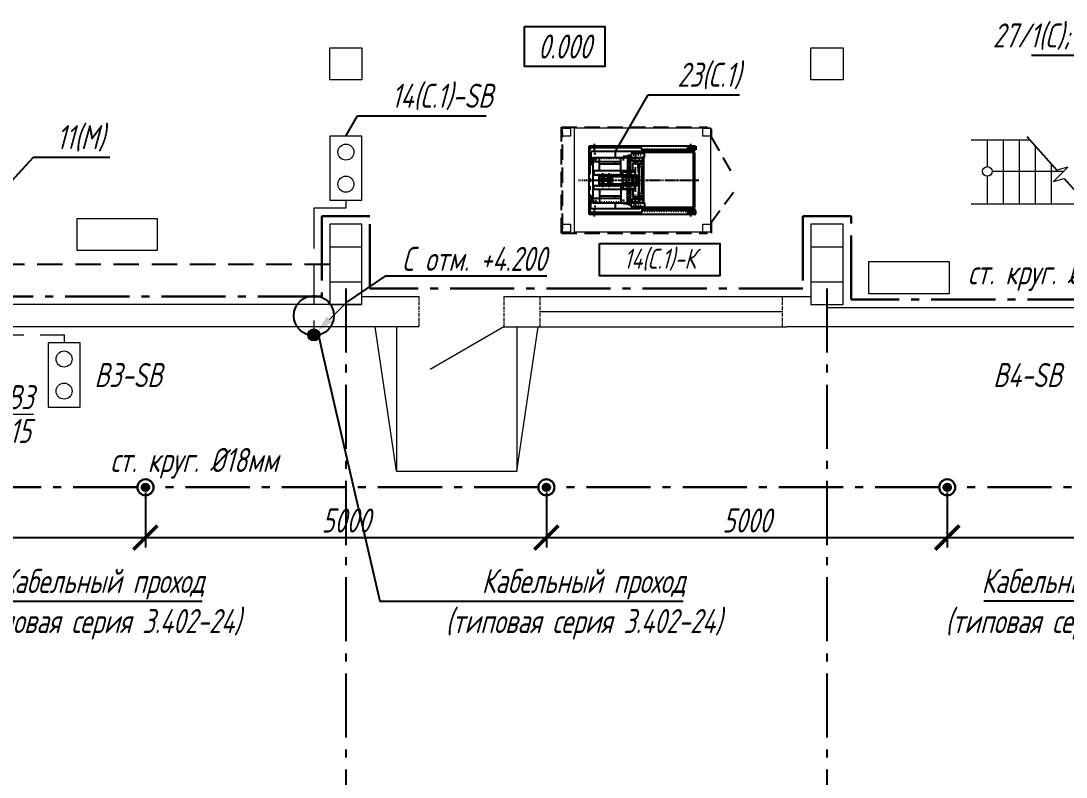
# Model space of a CAD drawing. Header units: millimetres. Extents: x -14296 to 10264, y -13087 to -5602.
# Drawn here: x -3166.8 to -3036.5, y -12868.9 to -12774.6 of the extents above; entities that cross this region are included whole.
import ezdxf
from ezdxf import colors
from ezdxf.entities.mleader import LeaderData, LeaderLine
from ezdxf.math import Vec2, Vec3

# ---------------------------------------------------------------- set-up
doc = ezdxf.new("R2010")
doc.units = ezdxf.units.MM
for name, pattern in [('ACAD_ISO03W100', [30, 12, -18]), ('ACAD_ISO10W100', [18, 12, -3, 0, -3]), ('CENTER2', [1.125, 0.75, -0.125, 0.125, -0.125]), ('gost5', [7, 5, -2, 0]), ('gost6', [12, 8, -1.5, 1, -1.5]), ('HIDDEN', [9.525, 6.35, -3.175]), ('HIDDEN2', [4.7625, 3.175, -1.5875]), ('PHANTOM2', [1.25, 0.625, -0.125, 0.125, -0.125, 0.125, -0.125])]:
    doc.linetypes.add(name, pattern=pattern)
doc.layers.get('Defpoints').update_dxf_attribs({"color": 33})
for name, color, linetype, lineweight in [('1', 4, 'Continuous', 15), ('Заземление (Вновь)', 6, 'gost6', 15), ('Заземление (Сущ)', 6, 'gost6', 25), ('КаБель контрольный (Вновь)', 142, 'gost5', 15), ('Линия выноска', 137, 'Continuous', 25), ('Осевая', 4, 'gost6', 25), ('пунктирный', 222, 'HIDDEN2', 25), ('Размерная', 4, 'Continuous', 25), ('Рамка тонкая', 5, 'Continuous', 25), ('Строительный', 251, 'Continuous', 13), ('Текст', 7, 'Continuous', 20), ('Технологическое', 156, 'Continuous', 18), ('Эл. аппараты (Вновь)', 93, 'Continuous', 15)]:
    doc.layers.add(name, color=color, linetype=linetype, lineweight=lineweight)
for name, color, linetype in [('АР', 7, 'Continuous'), ('НОВЫЙ', 7, 'Continuous'), ('орудован', 7, 'Continuous'), ('ТХ', 7, 'Continuous')]:
    doc.layers.add(name, color=color, linetype=linetype)
doc.styles.add('gost shx', font='gost.shx', dxfattribs={"oblique": 15})
doc.styles.add('Simplex', font='simplex.shx', dxfattribs={"width": 0.7, "oblique": 15})
doc.dimstyles.new('ISO-25', dxfattribs={"dimtxt": 3, "dimasz": 2.5, "dimexe": 1.25, "dimexo": 0.625, "dimtad": 1, "dimtxsty": 'gost shx', "dimcen": 2.5, "dimclrt": 2, "dimadec": 0, "dimazin": 0, "dimtfac": 1, "dimtmove": 0, "dimatfit": 3, "dimfxl": 1, "dimarcsym": 0})

# ---------------------------------------------------------------- blocks, each defined once
blk = doc.blocks.new('A$C33DA0663')
at = {"color": 5}
for p, q in [((-4.54, 1.45), (-2.77, 3.22)), ((-2.77, 3.22), (-4.12, 2.85)), ((-4.54, 1.45), (-3.19, 1.81))]:
    blk.add_line(p, q, dxfattribs=at)
at = {"layer": 'АР', "color": 5}
for p, q in [((-7.85, 7.06), (-4.12, 2.85)), ((-3.19, 1.81), (0.55, -2.39))]:
    blk.add_line(p, q, dxfattribs=at)
blk = doc.blocks.new('A$C20C63205')
at = {"layer": 'ТХ', "color": 3, "ltscale": 0.6}
for p, q in [((-20.83, 8.76), (-20.83, 8.3)), ((-20.83, 8.3), (-14.1, 8.3)), ((-20.77, 8.76), (-7.48, 8.76)), ((-20.68, 7.86), (-20.68, 1.17)), ((-20.61, 8.09), (-14.17, 8.09)), ((-20.61, 7.95), (-14.17, 7.95)), ((-20.54, 1.17), (-20.54, 7.86)), ((-14.43, 7.84), (-12.78, 7.84)), ((-14.43, 7.35), (-14.43, 7.84)), ((-14.1, 7.84), (-14.1, 8.55)), ((-14.1, 8.55), (-7.48, 8.55)), ((-13.9, 7.84), (-13.9, 8.1)), ((-13.9, 8.1), (-7.71, 8.1)), ((-12.78, 7.84), (-12.78, 7.45)), ((-10.8, 7.35), (-10.8, 8.1)), ((-8.24, 7.72), (-8.24, 7.91)), ((-8.24, 7.71), (-8.24, 7.9)), ((-7.71, 8.1), (-7.71, 6.53)), ((-7.48, 8.76), (-7.48, 0.27)), ((-8.03, 7.35), (-14.43, 7.35)), ((-14.29, 7.35), (-14.29, 1.69)), ((-14.24, 7.35), (-14.24, 1.69)), ((-14.18, 7.01), (-14.18, 7.35)), ((-14.08, 6.91), (-14.18, 7.01)), ((-14.08, 6.51), (-14.08, 6.91)), ((-13.8, 6.91), (-14.08, 6.91)), ((-13.91, 6.91), (-13.91, 6.51)), ((-13.8, 6.91), (-13.8, 7.35)), ((-13.8, 6.91), (-13.76, 6.91)), ((-13.76, 6.91), (-13.74, 6.94)), ((-13.71, 7.3), (-13.74, 7.24)), ((-13.74, 7.24), (-13.74, 6.94)), ((-13.74, 7.24), (-12.89, 7.24)), ((-13.71, 6.89), (-13.74, 6.94)), ((-13.74, 6.94), (-12.89, 6.94)), ((-13.74, 2.4), (-13.74, 6.64)), ((-12.91, 6.64), (-13.74, 6.64)), ((-13.71, 7.3), (-12.92, 7.3)), ((-13.71, 6.89), (-12.92, 6.89)), ((-13.67, 5.48), (-13.65, 6.54)), ((-13.65, 6.54), (-13.6, 6.6)), ((-13.6, 6.6), (-13.03, 6.6)), ((-13.53, 7.24), (-13.53, 7.3)), ((-13.46, 6.89), (-13.46, 6.64)), ((-13.17, 6.89), (-13.17, 6.64)), ((-13.1, 7.24), (-13.1, 7.3)), ((-12.98, 6.54), (-13.03, 6.6)), ((-12.96, 5.68), (-12.98, 6.54)), ((-12.92, 7.3), (-12.89, 7.24)), ((-12.92, 6.89), (-12.89, 6.94)), ((-12.91, 6.64), (-12.91, 5.68)), ((-12.89, 7.24), (-12.89, 6.94)), ((-12.87, 6.91), (-12.89, 6.94)), ((-12.83, 6.91), (-12.87, 6.91)), ((-12.83, 6.91), (-12.83, 7.35)), ((-12.83, 6.91), (-12.64, 6.91)), ((-12.78, 7.45), (-11.76, 7.45)), ((-12.58, 7.52), (-12.69, 7.66)), ((-12.64, 7.45), (-12.64, 7.52)), ((-12.64, 7.52), (-12.29, 7.52)), ((-12.64, 7.35), (-12.64, 5.68)), ((-12.58, 7.59), (-12.36, 7.59)), ((-12.58, 7.59), (-12.58, 7.52)), ((-12.36, 7.59), (-12.36, 7.52)), ((-12.29, 7.52), (-12.29, 7.45)), ((-12.29, 7.35), (-12.29, 5.68)), ((-11.9, 7.07), (-11.68, 7.07)), ((-11.79, 6.97), (-11.79, 7.16)), ((-11.76, 7.45), (-11.76, 7.35)), ((-11.46, 5.24), (-11.46, 7.35)), ((-11.46, 6.81), (-7.94, 6.81)), ((-10.8, 6.5), (-10.8, 6.81)), ((-8.83, 5.68), (-8.83, 7.35)), ((-8.44, 7.08), (-8.23, 7.08)), ((-8.36, 7.8), (-8.14, 7.8)), ((-8.35, 7.8), (-8.14, 7.8)), ((-8.33, 6.98), (-8.33, 7.17)), ((-8.03, 1.69), (-8.03, 7.35)), ((-7.82, 7.31), (-8.03, 7.31)), ((-7.82, 6.56), (-8.03, 6.56)), ((-7.94, 6.81), (-7.84, 6.92)), ((-7.84, 6.92), (-7.84, 7.24)), ((-7.82, 6.47), (-7.82, 7.31)), ((-7.75, 7.26), (-7.82, 7.26)), ((-7.75, 6.47), (-7.75, 7.26)), ((-7.71, 6.53), (-7.75, 6.47)), ((-14.24, 6.51), (-13.74, 6.51)), ((-14.24, 6.21), (-13.74, 6.21)), ((-14.08, 2.82), (-14.08, 6.21)), ((-13.67, 5.48), (-13.74, 5.46)), ((-13.23, 5.68), (-8.12, 5.68)), ((-13.23, 5.68), (-13.23, 5.17)), ((-11.88, 5.54), (-13.03, 5.54)), ((-12.96, 5.6), (-12.96, 5.48)), ((-12.79, 5.31), (-12.15, 5.31)), ((-12.79, 5.31), (-12.79, 5.09)), ((-12.15, 5.31), (-12.15, 5.09)), ((-11.94, 5.6), (-11.94, 5.48)), ((-11.73, 5.17), (-11.73, 5.68)), ((-11.46, 6.5), (-8.83, 6.5)), ((-9.99, 5.37), (-9.99, 3.66)), ((-9.19, 5.37), (-9.19, 3.66)), ((-8.12, 5.68), (-8.12, 5.17)), ((-7.75, 6.47), (-7.82, 6.47)), ((-8.88, 4.96), (-13.87, 4.96)), ((-8.88, 4.07), (-13.87, 4.07)), ((-13.6, 4.76), (-13.6, 5.16)), ((-13.07, 5.16), (-13.6, 5.16)), ((-13.07, 4.76), (-13.6, 4.76)), ((-13.07, 4.27), (-13.6, 4.27)), ((-13.6, 4.27), (-13.6, 3.87)), ((-11.57, 5.09), (-13.37, 5.09)), ((-13.37, 5.05), (-13.37, 5.09)), ((-13.27, 5.03), (-13.37, 5.05)), ((-13.27, 4.9), (-13.37, 4.87)), ((-13.37, 4.87), (-13.37, 4.84)), ((-11.57, 4.84), (-13.37, 4.84)), ((-11.57, 4.2), (-13.37, 4.2)), ((-13.37, 4.16), (-13.37, 4.2)), ((-13.27, 4.14), (-13.37, 4.16)), ((-13.27, 4.01), (-13.37, 3.98)), ((-13.37, 3.98), (-13.37, 3.95)), ((-11.57, 3.95), (-13.37, 3.95)), ((-11.66, 5.03), (-13.27, 5.03)), ((-13.27, 5.03), (-13.27, 4.9)), ((-11.66, 4.9), (-13.27, 4.9)), ((-11.66, 4.14), (-13.27, 4.14)), ((-13.27, 4.01), (-13.27, 4.14)), ((-11.66, 4.01), (-13.27, 4.01)), ((-12.79, 5.17), (-13.23, 5.17)), ((-13.07, 5.16), (-13.07, 5.09)), ((-13.07, 4.76), (-13.07, 4.84)), ((-13.07, 4.27), (-13.07, 4.2)), ((-13.07, 3.87), (-13.07, 3.95)), ((-12.96, 4.84), (-12.96, 4.2)), ((-12.79, 4.84), (-12.79, 4.2)), ((-12.79, 3.95), (-12.79, 3.72)), ((-11.73, 5.17), (-12.15, 5.17)), ((-12.15, 4.84), (-12.15, 4.2)), ((-12.15, 3.95), (-12.15, 3.7)), ((-8.12, 5.17), (-11.73, 5.17)), ((-11.73, 4.29), (-11.73, 4.75)), ((-11.66, 5.03), (-11.57, 5.05)), ((-11.66, 5.03), (-11.66, 4.9)), ((-11.66, 4.9), (-11.57, 4.87)), ((-11.66, 4.14), (-11.57, 4.16)), ((-11.66, 4.01), (-11.66, 4.14)), ((-11.66, 4.01), (-11.57, 3.98)), ((-11.57, 5.05), (-11.57, 5.09)), ((-11.57, 4.87), (-11.57, 4.84)), ((-11.57, 4.16), (-11.57, 4.2)), ((-11.57, 3.98), (-11.57, 3.95)), ((-10.4, 5.17), (-10.4, 3.86)), ((-10.4, 4.64), (-8.77, 4.64)), ((-10.4, 4.39), (-8.77, 4.39)), ((-10.16, 4.96), (-10.07, 5.11)), ((-10.07, 4.82), (-10.16, 4.96)), ((-10.16, 4.07), (-10.07, 4.22)), ((-10.07, 3.93), (-10.16, 4.07)), ((-10.07, 5.11), (-9.91, 5.11)), ((-9.91, 4.82), (-10.07, 4.82)), ((-10.07, 4.22), (-9.91, 4.22)), ((-9.91, 3.93), (-10.07, 3.93)), ((-9.91, 5.11), (-9.83, 4.96)), ((-9.83, 4.96), (-9.91, 4.82)), ((-9.91, 4.22), (-9.83, 4.07)), ((-9.83, 4.07), (-9.91, 3.93)), ((-9.36, 4.96), (-9.27, 5.11)), ((-9.27, 4.82), (-9.36, 4.96)), ((-9.36, 4.07), (-9.27, 4.22)), ((-9.27, 3.93), (-9.36, 4.07)), ((-9.27, 5.11), (-9.11, 5.11)), ((-9.11, 4.82), (-9.27, 4.82)), ((-9.27, 4.22), (-9.11, 4.22)), ((-9.11, 3.93), (-9.27, 3.93)), ((-9.11, 5.11), (-9.03, 4.96)), ((-9.03, 4.96), (-9.11, 4.82)), ((-9.11, 4.22), (-9.03, 4.07)), ((-9.03, 4.07), (-9.11, 3.93)), ((-8.77, 3.86), (-8.77, 5.17)), ((-14.24, 2.82), (-13.74, 2.82)), ((-13.67, 3.56), (-13.74, 3.57)), ((-13.67, 3.56), (-13.65, 2.49)), ((-13.07, 3.87), (-13.6, 3.87)), ((-12.79, 3.86), (-13.23, 3.86)), ((-13.23, 3.35), (-13.23, 3.86)), ((-13.23, 3.35), (-8.12, 3.35)), ((-11.86, 3.49), (-13.02, 3.49)), ((-12.96, 3.35), (-12.98, 2.49)), ((-12.96, 3.43), (-12.96, 3.55)), ((-12.91, 2.4), (-12.91, 3.35)), ((-12.79, 3.72), (-12.15, 3.72)), ((-12.64, 1.69), (-12.64, 3.35)), ((-12.29, 1.69), (-12.29, 3.35)), ((-11.73, 3.86), (-12.15, 3.86)), ((-11.94, 3.43), (-11.94, 3.55)), ((-8.12, 3.86), (-11.73, 3.86)), ((-11.73, 3.86), (-11.73, 3.35)), ((-11.46, 3.79), (-11.46, 1.69)), ((-8.83, 3.35), (-8.83, 1.69)), ((-8.12, 3.35), (-8.12, 3.86)), ((-8.03, 1.69), (-14.43, 1.69)), ((-14.43, 1.69), (-14.43, 1.19)), ((-14.24, 2.52), (-13.74, 2.52)), ((-14.08, 2.13), (-14.18, 2.02)), ((-14.18, 2.02), (-14.18, 1.69)), ((-14.08, 2.13), (-14.08, 2.52)), ((-13.8, 2.13), (-14.08, 2.13)), ((-13.91, 2.13), (-13.91, 2.52)), ((-13.8, 2.13), (-13.8, 1.69)), ((-13.8, 2.13), (-13.76, 2.13)), ((-13.76, 2.13), (-13.74, 2.09)), ((-12.91, 2.4), (-13.74, 2.4)), ((-13.71, 2.15), (-13.74, 2.09)), ((-13.74, 1.79), (-13.74, 2.09)), ((-13.74, 2.09), (-12.89, 2.09)), ((-13.71, 1.74), (-13.74, 1.79)), ((-13.74, 1.79), (-12.89, 1.79)), ((-13.71, 2.15), (-12.92, 2.15)), ((-13.71, 1.74), (-12.92, 1.74)), ((-13.65, 2.49), (-13.6, 2.43)), ((-13.6, 2.43), (-13.03, 2.43)), ((-13.53, 1.79), (-13.53, 1.74)), ((-13.46, 2.15), (-13.46, 2.4)), ((-13.17, 2.15), (-13.17, 2.4)), ((-13.1, 1.79), (-13.1, 1.74)), ((-12.98, 2.49), (-13.03, 2.43)), ((-12.92, 2.15), (-12.89, 2.09)), ((-12.92, 1.74), (-12.89, 1.79)), ((-12.87, 2.13), (-12.89, 2.09)), ((-12.89, 1.79), (-12.89, 2.09)), ((-12.83, 2.13), (-12.87, 2.13)), ((-12.83, 2.13), (-12.83, 1.69)), ((-12.83, 2.13), (-12.64, 2.13)), ((-12.78, 1.19), (-12.78, 1.58)), ((-12.78, 1.58), (-11.76, 1.58)), ((-12.58, 1.52), (-12.69, 1.38)), ((-12.64, 1.58), (-12.64, 1.52)), ((-12.64, 1.52), (-12.29, 1.52)), ((-12.58, 1.44), (-12.58, 1.52)), ((-12.58, 1.44), (-12.36, 1.44)), ((-12.36, 1.44), (-12.36, 1.52)), ((-12.29, 1.52), (-12.29, 1.58)), ((-11.9, 1.97), (-11.68, 1.97)), ((-11.79, 2.06), (-11.79, 1.87)), ((-11.76, 1.58), (-11.76, 1.69)), ((-11.46, 2.54), (-8.83, 2.54)), ((-11.46, 2.22), (-7.94, 2.22)), ((-10.8, 2.22), (-10.8, 2.54)), ((-10.8, 0.93), (-10.8, 1.69)), ((-8.44, 1.96), (-8.23, 1.96)), ((-8.33, 2.05), (-8.33, 1.86)), ((-8.24, 1.33), (-8.24, 1.14)), ((-7.82, 2.47), (-8.03, 2.47)), ((-7.82, 1.73), (-8.03, 1.73)), ((-7.94, 2.22), (-7.84, 2.12)), ((-7.84, 2.12), (-7.84, 1.8)), ((-7.75, 2.57), (-7.82, 2.57)), ((-7.82, 2.57), (-7.82, 1.73)), ((-7.75, 1.78), (-7.82, 1.78)), ((-7.71, 2.5), (-7.75, 2.57)), ((-7.75, 2.57), (-7.75, 1.78)), ((-7.71, 0.93), (-7.71, 2.5)), ((-20.83, 0.27), (-20.83, 0.73)), ((-20.83, 0.73), (-14.1, 0.73)), ((-7.48, 0.27), (-20.83, 0.27)), ((-20.61, 1.09), (-14.17, 1.09)), ((-20.61, 0.95), (-14.17, 0.95)), ((-14.43, 1.19), (-12.78, 1.19)), ((-14.1, 1.19), (-14.1, 0.49)), ((-14.1, 0.49), (-7.48, 0.49)), ((-13.9, 1.19), (-13.9, 0.93)), ((-13.9, 0.93), (-7.71, 0.93)), ((-8.35, 1.23), (-8.14, 1.23))]:
    blk.add_line(p, q, dxfattribs=at)
at = {"layer": 'ТХ', "color": 3, "linetype": 'ACAD_ISO03W100', "ltscale": 0.01}
for p, q in [((-14.1, 8.39), (-20.83, 8.39)), ((-13.9, 7.66), (-14.22, 7.35)), ((-12.69, 7.66), (-13.9, 7.66)), ((-7.84, 7.24), (-11.46, 7.24)), ((-8.12, 5.24), (-11.73, 5.24)), ((-8.12, 3.79), (-11.73, 3.79)), ((-13.9, 1.38), (-14.22, 1.69)), ((-12.69, 1.38), (-13.9, 1.38)), ((-7.84, 1.8), (-11.46, 1.8)), ((-14.1, 0.65), (-20.83, 0.65))]:
    blk.add_line(p, q, dxfattribs=at)
at = {"layer": 'ТХ', "color": 3, "linetype": 'ACAD_ISO10W100', "ltscale": 0.1}
for p, q in [((-20.61, 1.02), (-20.61, 8.02)), ((-20.61, 8.02), (-14.17, 8.02)), ((-13.32, 1.15), (-13.32, 7.89)), ((-12.47, 1.36), (-12.47, 7.68)), ((-12.47, 7.68), (-12.47, 1.36)), ((-7.48, 4.52), (-21.01, 4.52)), ((-20.61, 1.02), (-14.17, 1.02))]:
    blk.add_line(p, q, dxfattribs=at)
at = {"layer": 'ТХ', "color": 3, "ltscale": 0.6}
for centre, radius in [((-20.61, 8.02), 0.0701), ((-20.61, 7.86), 0.0701), ((-14.17, 8.02), 0.0701), ((-13.32, 4.96), 0.0439), ((-13.32, 4.07), 0.0439), ((-9.99, 4.96), 0.201), ((-9.99, 4.07), 0.201), ((-9.99, 4.96), 0.0936), ((-9.99, 4.07), 0.0936), ((-9.19, 4.96), 0.201), ((-9.19, 4.07), 0.201), ((-9.19, 4.96), 0.0936), ((-9.19, 4.07), 0.0936), ((-20.61, 1.17), 0.0701), ((-20.61, 1.02), 0.0701), ((-14.17, 1.02), 0.0701)]:
    blk.add_circle(centre, radius, dxfattribs=at)
blk = doc.blocks.new('_None')
blk = doc.blocks.new('A$C2C4D244A')
at = {"layer": 'Эл. аппараты (Вновь)'}
for p, q in [((4, 8), (0, 8)), ((0, 8), (0, 0)), ((4, 0), (4, 8)), ((0, 0), (4, 0))]:
    blk.add_line(p, q, dxfattribs=at)
for centre in [(2, 6), (2, 2)]:
    blk.add_circle(centre, 1, dxfattribs=at)
blk = doc.blocks.new('_DotBlank')
at = {"color": 0, "linetype": 'ByBlock', "lineweight": -2}
blk.add_line((-0.5, 0), (-1, 0), dxfattribs=at)
blk.add_circle((0, 0), 0.5, dxfattribs=at)
blk = doc.blocks.new('_ArchTick')
at = {"color": 0, "const_width": 0.15}
blk.add_lwpolyline([(-0.5, -0.5), (0.5, 0.5)], dxfattribs=at)
blk = doc.blocks.new('*D1039')
at = {"layer": 'Defpoints', "color": 0, "lineweight": 15, "transparency": 16777216}
for p in [(-3201.31, -12832.77), (-3151.31, -12832.77), (-3151.31, -12839.04)]:
    blk.add_point(p, dxfattribs=at)
at = {"layer": 'Размерная', "color": 0, "lineweight": -2, "transparency": 16777216}
for p, q in [((-3201.31, -12833.4), (-3201.31, -12840.29)), ((-3151.31, -12833.4), (-3151.31, -12840.29)), ((-3201.31, -12839.04), (-3151.31, -12839.04))]:
    blk.add_line(p, q, dxfattribs=at)
at = {"layer": 'Размерная', "color": 0, "lineweight": -2, "transparency": 16777216, "xscale": 3, "yscale": 3, "zscale": 3, "rotation": 180}
blk.add_blockref('_ArchTick', (-3201.31, -12839.04), dxfattribs=at)
at = {"layer": 'Размерная', "color": 0, "lineweight": -2, "transparency": 16777216, "xscale": 3, "yscale": 3, "zscale": 3}
blk.add_blockref('_ArchTick', (-3151.31, -12839.04), dxfattribs=at)
at = {"layer": 'Размерная', "color": 2, "lineweight": 20, "transparency": 16777216, "insert": (-3176.31, -12836.91), "char_height": 3, "attachment_point": 5, "style": 'Simplex'}
blk.add_mtext('5000', dxfattribs=at)
blk = doc.blocks.new('*D1040')
at = {"layer": 'Defpoints', "color": 0, "lineweight": 15, "transparency": 16777216}
for p in [(-3151.31, -12832.77), (-3101.31, -12832.77), (-3101.31, -12839.04)]:
    blk.add_point(p, dxfattribs=at)
at = {"layer": 'Размерная', "color": 0, "lineweight": -2, "transparency": 16777216}
for p, q in [((-3151.31, -12833.4), (-3151.31, -12840.29)), ((-3101.31, -12833.4), (-3101.31, -12840.29)), ((-3151.31, -12839.04), (-3101.31, -12839.04))]:
    blk.add_line(p, q, dxfattribs=at)
at = {"layer": 'Размерная', "color": 0, "lineweight": -2, "transparency": 16777216, "xscale": 3, "yscale": 3, "zscale": 3, "rotation": 180}
blk.add_blockref('_ArchTick', (-3151.31, -12839.04), dxfattribs=at)
at = {"layer": 'Размерная', "color": 0, "lineweight": -2, "transparency": 16777216, "xscale": 3, "yscale": 3, "zscale": 3}
blk.add_blockref('_ArchTick', (-3101.31, -12839.04), dxfattribs=at)
at = {"layer": 'Размерная', "color": 2, "lineweight": 20, "transparency": 16777216, "insert": (-3126.31, -12836.91), "char_height": 3, "attachment_point": 5, "style": 'Simplex'}
blk.add_mtext('5000', dxfattribs=at)
blk = doc.blocks.new('*D1041')
at = {"layer": 'Defpoints', "color": 0, "lineweight": 15, "transparency": 16777216}
for p in [(-3101.31, -12832.77), (-3051.31, -12832.77), (-3051.31, -12839.04)]:
    blk.add_point(p, dxfattribs=at)
at = {"layer": 'Размерная', "color": 0, "lineweight": -2, "transparency": 16777216}
for p, q in [((-3101.31, -12833.4), (-3101.31, -12840.29)), ((-3051.31, -12833.4), (-3051.31, -12840.29)), ((-3101.31, -12839.04), (-3051.31, -12839.04))]:
    blk.add_line(p, q, dxfattribs=at)
at = {"layer": 'Размерная', "color": 0, "lineweight": -2, "transparency": 16777216, "xscale": 3, "yscale": 3, "zscale": 3, "rotation": 180}
blk.add_blockref('_ArchTick', (-3101.31, -12839.04), dxfattribs=at)
at = {"layer": 'Размерная', "color": 0, "lineweight": -2, "transparency": 16777216, "xscale": 3, "yscale": 3, "zscale": 3}
blk.add_blockref('_ArchTick', (-3051.31, -12839.04), dxfattribs=at)
at = {"layer": 'Размерная', "color": 2, "lineweight": 20, "transparency": 16777216, "insert": (-3076.31, -12836.91), "char_height": 3, "attachment_point": 5, "style": 'Simplex'}
blk.add_mtext('5000', dxfattribs=at)
blk = doc.blocks.new('*D1042')
at = {"layer": 'Defpoints', "color": 0, "lineweight": 15, "transparency": 16777216}
for p in [(-3051.31, -12832.77), (-3001.31, -12832.77), (-3001.31, -12839.04)]:
    blk.add_point(p, dxfattribs=at)
at = {"layer": 'Размерная', "color": 0, "lineweight": -2, "transparency": 16777216}
for p, q in [((-3051.31, -12833.4), (-3051.31, -12840.29)), ((-3001.31, -12833.4), (-3001.31, -12840.29)), ((-3051.31, -12839.04), (-3001.31, -12839.04))]:
    blk.add_line(p, q, dxfattribs=at)
at = {"layer": 'Размерная', "color": 0, "lineweight": -2, "transparency": 16777216, "xscale": 3, "yscale": 3, "zscale": 3, "rotation": 180}
blk.add_blockref('_ArchTick', (-3051.31, -12839.04), dxfattribs=at)
at = {"layer": 'Размерная', "color": 0, "lineweight": -2, "transparency": 16777216, "xscale": 3, "yscale": 3, "zscale": 3}
blk.add_blockref('_ArchTick', (-3001.31, -12839.04), dxfattribs=at)
at = {"layer": 'Размерная', "color": 2, "lineweight": 20, "transparency": 16777216, "insert": (-3026.31, -12836.91), "char_height": 3, "attachment_point": 5, "style": 'Simplex'}
blk.add_mtext('5000', dxfattribs=at)

msp = doc.modelspace()

# ---------------------------------------------------------------- hatches: boundary and pattern name
at = {"layer": 'Заземление (Вновь)'}
for points in [[(-3150.80898, -12832.77393, 1), (-3151.80898, -12832.77393, 1)], [(-3100.80898, -12832.77393, 1), (-3101.80898, -12832.77393, 1)], [(-3050.80898, -12832.77393, 1), (-3051.80898, -12832.77393, 1)]]:
    msp.add_hatch(color=256, dxfattribs=at).paths.add_polyline_path(points)
at = {"layer": 'КаБель контрольный (Вновь)', "linetype": 'ByBlock'}
msp.add_hatch(color=256, dxfattribs=at).paths.add_polyline_path([(-3131.05898, -12813.77393, 1), (-3129.55898, -12813.77393, 1)])

# ---------------------------------------------------------------- linework, layer by layer
at = {"linetype": 'Continuous'}
for p, q in [((-3094.80898, -12790.42393), (-3095.80898, -12790.42393)), ((-3095.30898, -12790.92393), (-3095.30898, -12789.92393)), ((-3082.80898, -12790.42393), (-3083.80898, -12790.42393)), ((-3083.30898, -12790.92393), (-3083.30898, -12789.92393)), ((-3094.80898, -12798.52393), (-3095.80898, -12798.52393)), ((-3095.30898, -12799.02393), (-3095.30898, -12798.02393)), ((-3082.80898, -12798.52393), (-3083.80898, -12798.52393)), ((-3083.30898, -12799.02393), (-3083.30898, -12798.02393))]:
    msp.add_line(p, q, dxfattribs=at)
at = {"layer": '1', "color": 3}
for p, q in [((-3099.30898, -12787.97393), (-3098.30898, -12787.97393)), ((-3099.30898, -12788.97393), (-3099.30898, -12787.97393)), ((-3098.30898, -12787.97393), (-3098.30898, -12788.97393)), ((-3080.80898, -12787.97393), (-3097.80898, -12787.97393)), ((-3097.80898, -12800.97393), (-3097.80898, -12787.97393)), ((-3081.80898, -12787.97393), (-3080.80898, -12787.97393)), ((-3081.80898, -12788.97393), (-3081.80898, -12787.97393)), ((-3080.80898, -12800.97393), (-3080.80898, -12787.97393)), ((-3080.80898, -12787.97393), (-3080.80898, -12788.97393)), ((-3098.30898, -12788.97393), (-3099.30898, -12788.97393)), ((-3080.80898, -12788.97393), (-3081.80898, -12788.97393)), ((-3099.30898, -12799.97393), (-3098.30898, -12799.97393)), ((-3099.30898, -12800.97393), (-3099.30898, -12799.97393)), ((-3098.30898, -12799.97393), (-3098.30898, -12800.97393)), ((-3081.80898, -12799.97393), (-3080.80898, -12799.97393)), ((-3081.80898, -12800.97393), (-3081.80898, -12799.97393)), ((-3080.80898, -12799.97393), (-3080.80898, -12800.97393)), ((-3098.30898, -12800.97393), (-3099.30898, -12800.97393)), ((-3080.80898, -12800.97393), (-3097.80898, -12800.97393)), ((-3082.80898, -12800.97393), (-3095.80898, -12800.97393)), ((-3080.80898, -12800.97393), (-3081.80898, -12800.97393))]:
    msp.add_line(p, q, dxfattribs=at)
at = {"layer": '1', "color": 3, "linetype": 'PHANTOM2', "ltscale": 4}
for p, q in [((-3082.80898, -12790.22393), (-3095.80898, -12790.22393)), ((-3095.80898, -12798.72393), (-3095.80898, -12790.22393)), ((-3082.80898, -12798.72393), (-3082.80898, -12790.22393)), ((-3082.80898, -12798.72393), (-3095.80898, -12798.72393))]:
    msp.add_line(p, q, dxfattribs=at)
at = {"layer": 'Заземление (Вновь)'}
for centre in [(-3151.30898, -12832.77393), (-3101.30898, -12832.77393), (-3051.30898, -12832.77393)]:
    msp.add_circle(centre, 0.5, dxfattribs=at)
at = {"layer": 'Заземление (Сущ)', "lineweight": 30}
for p, q in [((-3123.30898, -12798.97393), (-3129.30898, -12798.97393)), ((-3129.30898, -12798.97393), (-3129.30898, -12808.97393)), ((-3123.30898, -12807.97393), (-3123.30898, -12798.97393)), ((-3063.30898, -12798.97393), (-3069.30898, -12798.97393)), ((-3069.30898, -12798.97393), (-3069.30898, -12807.97393)), ((-3063.30898, -12809.37393), (-3063.30898, -12798.97393)), ((-3069.30898, -12807.97393), (-3123.30898, -12807.97393)), ((-3129.30898, -12808.97393), (-3183.30898, -12808.97393)), ((-3009.30898, -12809.37393), (-3063.30898, -12809.37393)), ((-3152.30898, -12832.77393), (-3200.30898, -12832.77393)), ((-3102.30898, -12832.77393), (-3150.30898, -12832.77393)), ((-3052.30898, -12832.77393), (-3100.30898, -12832.77393)), ((-3002.30898, -12832.77393), (-3050.30898, -12832.77393))]:
    msp.add_line(p, q, dxfattribs=at)
at = {"layer": 'Заземление (Сущ)', "linetype": 'ByBlock', "lineweight": 30}
for centre in [(-3151.30898, -12832.77393), (-3101.30898, -12832.77393), (-3051.30898, -12832.77393)]:
    msp.add_circle(centre, 1, dxfattribs=at)
at = {"layer": 'КаБель контрольный (Вновь)'}
for p, q in [((-3126.30898, -12796.97393), (-3126.30898, -12797.97393)), ((-3126.30898, -12797.97393), (-3130.30898, -12797.97393)), ((-3130.30898, -12797.97393), (-3130.30898, -12813.77393)), ((-3171.4634, -12813.77393), (-3161.4634, -12813.77393)), ((-3161.4634, -12813.77393), (-3161.4634, -12814.77393))]:
    msp.add_line(p, q, dxfattribs=at)
at = {"layer": 'КаБель контрольный (Вновь)', "linetype": 'ByBlock'}
msp.add_line((-3128.36444, -12811.82939), (-3126.24312, -12809.70807), dxfattribs=at)
msp.add_circle((-3130.30898, -12813.77393), 0.75, dxfattribs=at)
msp.add_solid([(-3128.01088, -12812.18294), (-3128.71799, -12811.47584), (-3129.77865, -12813.2436)], dxfattribs=at)
at = {"layer": 'НОВЫЙ', "color": 3, "linetype": 'CENTER2', "ltscale": 0.2}
msp.add_line((-3097.30898, -12794.47393), (-3082.30898, -12794.47393), dxfattribs=at)
at = {"layer": 'орудован', "color": 4, "linetype": 'HIDDEN', "ltscale": 0.3}
for p, q in [((-3099.40898, -12787.87393), (-3081.20898, -12787.87393)), ((-3099.40898, -12801.07393), (-3099.40898, -12787.87393)), ((-3080.70898, -12789.17393), (-3080.70898, -12788.12393)), ((-3099.30898, -12800.52393), (-3099.30898, -12788.52393)), ((-3080.70898, -12789.17393), (-3078.20898, -12793.50406)), ((-3080.80898, -12799.77393), (-3077.81296, -12795.77095)), ((-3080.70898, -12801.07393), (-3080.70898, -12799.64032)), ((-3099.40898, -12801.07393), (-3081.20898, -12801.07393))]:
    msp.add_line(p, q, dxfattribs=at)
at = {"layer": 'Осевая'}
for p, q in [((-3126.30898, -12807.97393), (-3126.30898, -12892.97393)), ((-3066.30898, -12807.97393), (-3066.30898, -12892.97393))]:
    msp.add_line(p, q, dxfattribs=at)
at = {"layer": 'пунктирный'}
msp.add_line((-3128.30898, -12804.97393), (-3184.30898, -12804.97393), dxfattribs=at)
at = {"layer": 'Рамка тонкая'}
for points in [[(-3104.03206, -12775.30949), (-3094.03206, -12775.30949), (-3094.03206, -12780.30949), (-3104.03206, -12780.30949)], [(-3094.66913, -12802.38553), (-3079.66913, -12802.38553), (-3079.66913, -12806.38553), (-3094.66913, -12806.38553)]]:
    msp.add_lwpolyline(points, close=True, dxfattribs=at)
at = {"layer": 'Строительный'}
for p, q in [((-3128.30898, -12781.97393), (-3128.30898, -12777.97393)), ((-3128.30898, -12777.97393), (-3124.30898, -12777.97393)), ((-3124.30898, -12777.97393), (-3124.30898, -12781.97393)), ((-3068.30898, -12781.97393), (-3068.30898, -12777.97393)), ((-3068.30898, -12777.97393), (-3064.30898, -12777.97393)), ((-3064.30898, -12777.97393), (-3064.30898, -12781.97393)), ((-3124.30898, -12781.97393), (-3128.30898, -12781.97393)), ((-3064.30898, -12781.97393), (-3068.30898, -12781.97393)), ((-3124.30898, -12799.97393), (-3128.30898, -12799.97393)), ((-3128.30898, -12799.97393), (-3128.30898, -12809.97393)), ((-3124.30898, -12809.97393), (-3124.30898, -12799.97393)), ((-3064.30898, -12799.97393), (-3068.30898, -12799.97393)), ((-3068.30898, -12799.97393), (-3068.30898, -12809.97393)), ((-3064.30898, -12809.97393), (-3064.30898, -12799.97393)), ((-3128.30898, -12802.79976), (-3124.30898, -12802.79976)), ((-3068.30898, -12802.79976), (-3064.30898, -12802.79976)), ((-3128.30898, -12807.1481), (-3124.30898, -12807.1481)), ((-3068.30898, -12807.1481), (-3064.30898, -12807.1481)), ((-3124.30898, -12808.97393), (-3117.20898, -12808.97393)), ((-3106.60898, -12808.97393), (-3068.30898, -12808.97393)), ((-3124.30898, -12809.97393), (-3246.30898, -12809.97393)), ((-3128.30898, -12809.97393), (-3124.30898, -12809.97393)), ((-3068.30898, -12809.97393), (-3064.30898, -12809.97393)), ((-3066.30898, -12812.77393), (-3066.30898, -12809.97393)), ((-3006.30898, -12810.37393), (-3066.30898, -12810.37393)), ((-3071.90898, -12810.87393), (-3102.10898, -12810.87393)), ((-3117.20898, -12812.77393), (-3251.40898, -12812.77393)), ((-3120.00482, -12830.77393), (-3122.66147, -12812.77393)), ((-3120.00482, -12812.77393), (-3120.00482, -12830.77393)), ((-3106.60898, -12812.77393), (-3115.78885, -12818.07393)), ((-3106.60898, -12812.77393), (-3071.40898, -12812.77393)), ((-3105.00482, -12812.77393), (-3105.00482, -12830.77393)), ((-3105.00482, -12830.77393), (-3102.34816, -12812.77393)), ((-2966.00898, -12812.77393), (-3071.40898, -12812.77393)), ((-3120.00482, -12830.77393), (-3105.00482, -12830.77393))]:
    msp.add_line(p, q, dxfattribs=at)
at = {"layer": 'Строительный', "ltscale": 100}
for p, q in [((-3040.96945, -12789.47393), (-3048.30898, -12789.47393)), ((-3046.30898, -12792.78525), (-3046.30898, -12789.47393)), ((-3044.30898, -12797.47393), (-3044.30898, -12789.47393)), ((-3042.30898, -12797.47393), (-3042.30898, -12789.47393)), ((-3040.30898, -12797.47393), (-3040.30898, -12790.21696)), ((-3036.81256, -12793.38525), (-3045.70898, -12793.38525)), ((-3038.30898, -12797.47393), (-3038.30898, -12792.46696)), ((-3046.30898, -12797.47393), (-3046.30898, -12793.98525)), ((-3033.85834, -12797.47393), (-3048.30898, -12797.47393))]:
    msp.add_line(p, q, dxfattribs=at)
at = {"layer": 'Строительный', "linetype": 'CENTER2', "ltscale": 0.5}
for p, q in [((-3117.20898, -12808.97393), (-3117.20898, -12812.77393)), ((-3106.60898, -12808.97393), (-3106.60898, -12812.77393)), ((-3102.10898, -12808.97393), (-3102.10898, -12812.77393)), ((-3071.90898, -12808.97393), (-3071.90898, -12812.77393))]:
    msp.add_line(p, q, dxfattribs=at)
at = {"layer": 'Строительный'}
msp.add_circle((-3046.30898, -12793.38525), 0.6, dxfattribs=at)
at = {"layer": 'Технологическое'}
for p, q in [((-3159.8394, -12799.23479), (-3149.8394, -12799.23479)), ((-3159.8394, -12803.23479), (-3159.8394, -12799.23479)), ((-3149.8394, -12799.23479), (-3149.8394, -12803.23479)), ((-3149.8394, -12803.23479), (-3159.8394, -12803.23479)), ((-3061.09045, -12804.63479), (-3051.09045, -12804.63479)), ((-3061.09045, -12808.63479), (-3061.09045, -12804.63479)), ((-3051.09045, -12804.63479), (-3051.09045, -12808.63479)), ((-3051.09045, -12808.63479), (-3061.09045, -12808.63479))]:
    msp.add_line(p, q, dxfattribs=at)

# ---------------------------------------------------------------- block references
at = {"layer": '1', "color": 3, "xscale": -1}
msp.add_blockref('A$C20C63205', (-3103.49261, -12798.99102), dxfattribs=at)
at = {"layer": 'Строительный'}
msp.add_blockref('A$C33DA0663', (-3033.51845, -12796.07742), dxfattribs=at)
at = {"layer": 'Эл. аппараты (Вновь)'}
for p in [(-3128.30896, -12796.97394), (-3163.46338, -12822.77394)]:
    msp.add_blockref('A$C2C4D244A', p, dxfattribs=at)

# ---------------------------------------------------------------- texts
at = {"layer": 'Текст', "attachment_point": 5, "style": 'Simplex'}
for s, insert, char_height, width in [('0.000', (-3099.03206, -12777.80949), 3, 10), ('{\\W0.7;14(С.1)-К}', (-3087.16913, -12804.38553), 2.5, 15), ('{\\W0.7;ст. круг. %%C12мм}', (-3038.3601, -12806.37393), 3, 43.7026451), ('\\A1;\\SВ3/15;', (-3166.9634, -12823.63685), 3, 4.9055162), ('ст. круг. %%C18мм', (-3145.23235, -12829.77393), 3, 43.7026451)]:
    msp.add_mtext(s, dxfattribs=dict(at, insert=insert, char_height=char_height, width=width))
at = {"layer": 'Текст', "lineweight": 20, "char_height": 3, "width": 34.4372976, "attachment_point": 5, "style": 'Simplex'}
for s, insert in [('В3-SB', (-3153.4634, -12818.77393)), ('В4-SB', (-3041.30898, -12818.77393))]:
    msp.add_mtext(s, dxfattribs=dict(at, insert=insert))

# ---------------------------------------------------------------- dimensions: what is measured, and where the dimension line sits
at = {"layer": 'Размерная', "lineweight": 20}
for base, p1, p2, picture, middle in [((-3151.30898, -12839.0365), (-3201.30898, -12832.77393), (-3151.30898, -12832.77393), '*D1039', (-3176.30898, -12836.9115)), ((-3101.30898, -12839.0365), (-3151.30898, -12832.77393), (-3101.30898, -12832.77393), '*D1040', (-3126.30898, -12836.9115)), ((-3051.30898, -12839.0365), (-3101.30898, -12832.77393), (-3051.30898, -12832.77393), '*D1041', (-3076.30898, -12836.9115)), ((-3001.30898, -12839.0365), (-3051.30898, -12832.77393), (-3001.30898, -12832.77393), '*D1042', (-3026.30898, -12836.9115))]:
    dim = msp.add_linear_dim(base=base, p1=p1, p2=p2, dimstyle='ISO-25', override={"dimtxt": 3, "dimasz": 3, "dimlfac": 100, "dimrnd": 10, "dimtxsty": 'Simplex', "dimblk1": 'ArchTick', "dimblk2": 'ArchTick', "dimsah": 1}, dxfattribs=at)
    dim.commit()
    dim.dimension.update_dxf_attribs({"geometry": picture, "text_midpoint": middle})

# ---------------------------------------------------------------- leaders
at = {"layer": 'Линия выноска'}
ml = msp.add_multileader_mtext('Standard', dxfattribs=at)
ml.set_content('27/1(С); 27/2(С)-SB', color=2, style='Simplex')
ml.set_leader_properties()
ml.set_arrow_properties(name='NONE')
ml.build(insert=Vec2(0, 0))
ml.multileader.update_dxf_attribs({"text_left_attachment_type": 6, "text_right_attachment_type": 6, "dogleg_length": 0})
ctx = ml.context
ctx.base_point, ctx.char_height, ctx.plane_origin = Vec3(-3052.76354, -12778.92984), 3, Vec3(-3013.18123, -12774.2661)
ctx.left_attachment, ctx.right_attachment, ctx.text_align_type = 6, 6, 1
notes = []
notes.append((ctx, [(0, (1, 1, 0), (-3013.2128, -12778.92984), (-1, 0), 0, [(3, [(-3004.80898, -12788.97393), (-3008.30898, -12788.97393)], 0, [])])]))
ctx.mtext.insert, ctx.mtext.alignment, ctx.mtext.flow_direction = Vec3(-3032.98817, -12774.92984), 2, 5
ml = msp.add_multileader_mtext('Standard', dxfattribs=at)
ml.set_content('23(С.1)', color=2, style='Simplex')
ml.set_leader_properties()
ml.set_arrow_properties(name='NONE')
ml.build(insert=Vec2(0, 0))
ml.multileader.update_dxf_attribs({"text_left_attachment_type": 6, "text_right_attachment_type": 6, "dogleg_length": 0})
ctx = ml.context
ctx.base_point, ctx.char_height, ctx.plane_origin = Vec3(-3088.62925, -12783.82637), 3, Vec3(-3014.18065, -12807.9765)
ctx.left_attachment, ctx.right_attachment, ctx.text_align_type = 6, 6, 1
notes.append((ctx, [(1, (1, 1, 0), (-3088.62925, -12783.82637), (1, 0), 0, [(1, [(-3092.68816, -12790.88705)], 0, [])])]))
ctx.mtext.insert, ctx.mtext.alignment, ctx.mtext.flow_direction = Vec3(-3081.02302, -12779.82637), 2, 5
ml = msp.add_multileader_mtext('Standard', dxfattribs=at)
ml.set_content('14(С.1)-SB', color=2, style='Simplex')
ml.set_leader_properties()
ml.set_arrow_properties(name='NONE')
ml.build(insert=Vec2(0, 0))
ml.multileader.update_dxf_attribs({"text_left_attachment_type": 6, "text_right_attachment_type": 6, "dogleg_length": 0})
ctx = ml.context
ctx.base_point, ctx.char_height, ctx.plane_origin = Vec3(-3124.87442, -12786.4513), 3, Vec3(-3111.86115, -12782.57162)
ctx.left_attachment, ctx.right_attachment, ctx.text_align_type = 6, 6, 1
notes.append((ctx, [(1, (1, 1, 0), (-3124.87442, -12786.4513), (1, 0), 0, [(3, [(-3126.30898, -12788.97393)], 0, [])])]))
ctx.mtext.insert, ctx.mtext.alignment, ctx.mtext.flow_direction = Vec3(-3114.29905, -12782.4513), 2, 5
ml = msp.add_multileader_mtext('Standard', dxfattribs=at)
ml.set_content('{\\W0.7;11(М)}', color=2, style='Simplex')
ml.set_leader_properties()
ml.set_arrow_properties(name='NONE')
ml.build(insert=Vec2(0, 0))
ml.multileader.update_dxf_attribs({"text_left_attachment_type": 6, "text_right_attachment_type": 6, "dogleg_length": 0})
ctx = ml.context
ctx.base_point, ctx.char_height, ctx.plane_origin = Vec3(-3165.25729, -12791.60975), 3, Vec3(-3080.30442, -12816.00055)
ctx.left_attachment, ctx.right_attachment, ctx.text_align_type = 6, 6, 1
notes.append((ctx, [(1, (1, 1, 0), (-3165.25729, -12791.60975), (1, 0), 0, [(1, [(-3172.0115, -12798.9111)], 0, [])])]))
ctx.mtext.insert, ctx.mtext.alignment, ctx.mtext.flow_direction = Vec3(-3159.40106, -12787.60975), 2, 5
ml = msp.add_multileader_mtext('Standard', dxfattribs=at)
ml.set_content('{\\W0.7;С отм. +4.200}', color=2, style='Simplex')
ml.set_leader_properties()
ml.set_arrow_properties(name='NONE')
ml.build(insert=Vec2(0, 0))
ml.multileader.update_dxf_attribs({"text_left_attachment_type": 6, "text_right_attachment_type": 6, "dogleg_length": 0})
ctx = ml.context
ctx.base_point, ctx.char_height, ctx.plane_origin = Vec3(-3121.32847, -12806.38553), 3, Vec3(-3102.27374, -12771.39745)
ctx.left_attachment, ctx.right_attachment = 6, 6
notes.append((ctx, [(1, (1, 1, 0), (-3121.32847, -12806.38553), (1, 0), 0, [(0, [(-3126.24312, -12809.70807)], 0, [])])]))
ctx.mtext.insert, ctx.mtext.flow_direction = Vec3(-3119.32847, -12802.78553), 5
ml = msp.add_multileader_mtext('Standard', dxfattribs=at)
ml.set_content('Кабельный проход\\P(типовая серия 3.402-24)', color=2, style='Simplex')
ml.set_leader_properties()
ml.set_arrow_properties(name='DOTBLANK')
ml.build(insert=Vec2(0, 0))
ml.multileader.update_dxf_attribs({"text_left_attachment_type": 6, "text_right_attachment_type": 6, "dogleg_length": 1, "arrow_head_size": 5})
ctx = ml.context
ctx.base_point, ctx.char_height, ctx.arrow_head_size, ctx.plane_origin = Vec3(-3181.08258, -12846.95079), 3, 5, Vec3(-3214.14706, -12773.70004)
ctx.left_attachment, ctx.right_attachment, ctx.text_align_type = 6, 6, 1
notes.append((ctx, [(1, (1, 1, 0), (-3182.08258, -12846.95079), (1, 0), 1, [(0, [(-3190.30898, -12811.37393)], 0, [])])]))
ctx.mtext.insert, ctx.mtext.alignment, ctx.mtext.flow_direction = Vec3(-3156.66463, -12842.95079), 2, 5
ml = msp.add_multileader_mtext('Standard', dxfattribs=at)
ml.set_content('Кабельный проход\\P(типовая серия 3.402-24)', color=2, style='Simplex')
ml.set_leader_properties()
ml.set_arrow_properties(name='DOTBLANK')
ml.build(insert=Vec2(0, 0))
ml.multileader.update_dxf_attribs({"text_left_attachment_type": 6, "text_right_attachment_type": 6, "dogleg_length": 1, "arrow_head_size": 5})
ctx = ml.context
ctx.base_point, ctx.char_height, ctx.arrow_head_size, ctx.plane_origin = Vec3(-3121.08258, -12846.95079), 3, 5, Vec3(-3154.14706, -12773.70004)
ctx.left_attachment, ctx.right_attachment, ctx.text_align_type = 6, 6, 1
notes.append((ctx, [(1, (1, 1, 0), (-3122.08258, -12846.95079), (1, 0), 1, [(0, [(-3130.30898, -12811.37393)], 0, [])])]))
ctx.mtext.insert, ctx.mtext.alignment, ctx.mtext.flow_direction = Vec3(-3096.66463, -12842.95079), 2, 5
ml = msp.add_multileader_mtext('Standard', dxfattribs=at)
ml.set_content('Кабельный проход\\P(типовая серия 3.402-24)', color=2, style='Simplex')
ml.set_leader_properties()
ml.set_arrow_properties(name='DOTBLANK')
ml.build(insert=Vec2(0, 0))
ml.multileader.update_dxf_attribs({"text_left_attachment_type": 6, "text_right_attachment_type": 6, "dogleg_length": 1, "arrow_head_size": 5})
ctx = ml.context
ctx.base_point, ctx.char_height, ctx.arrow_head_size, ctx.plane_origin = Vec3(-3058.74961, -12846.95079), 3, 5, Vec3(-3091.81409, -12773.70004)
ctx.left_attachment, ctx.right_attachment, ctx.text_align_type = 6, 6, 1
notes.append((ctx, [(0, (1, 1, 0), (-3008.91372, -12846.95079), (-1, 0), 1, [(0, [(-3022.30898, -12811.37393)], 0, [])])]))
ctx.mtext.insert, ctx.mtext.alignment, ctx.mtext.flow_direction = Vec3(-3034.33166, -12842.95079), 2, 5
for ctx, leaders in notes:
    for number, flags, end, landing, length, lines in leaders:
        leader = LeaderData()
        leader.index, (leader.has_last_leader_line, leader.has_dogleg_vector, leader.attachment_direction) = number, flags
        leader.last_leader_point, leader.dogleg_vector, leader.dogleg_length = Vec3(end), Vec3(landing), length
        for number, points, colour, breaks in lines:
            line = LeaderLine()
            line.index, line.vertices, line.color, line.breaks = number, Vec3.list(points), colors.encode_raw_color(colour), breaks
            leader.lines.append(line)
        ctx.leaders.append(leader)

doc.saveas('drawing.dxf')
